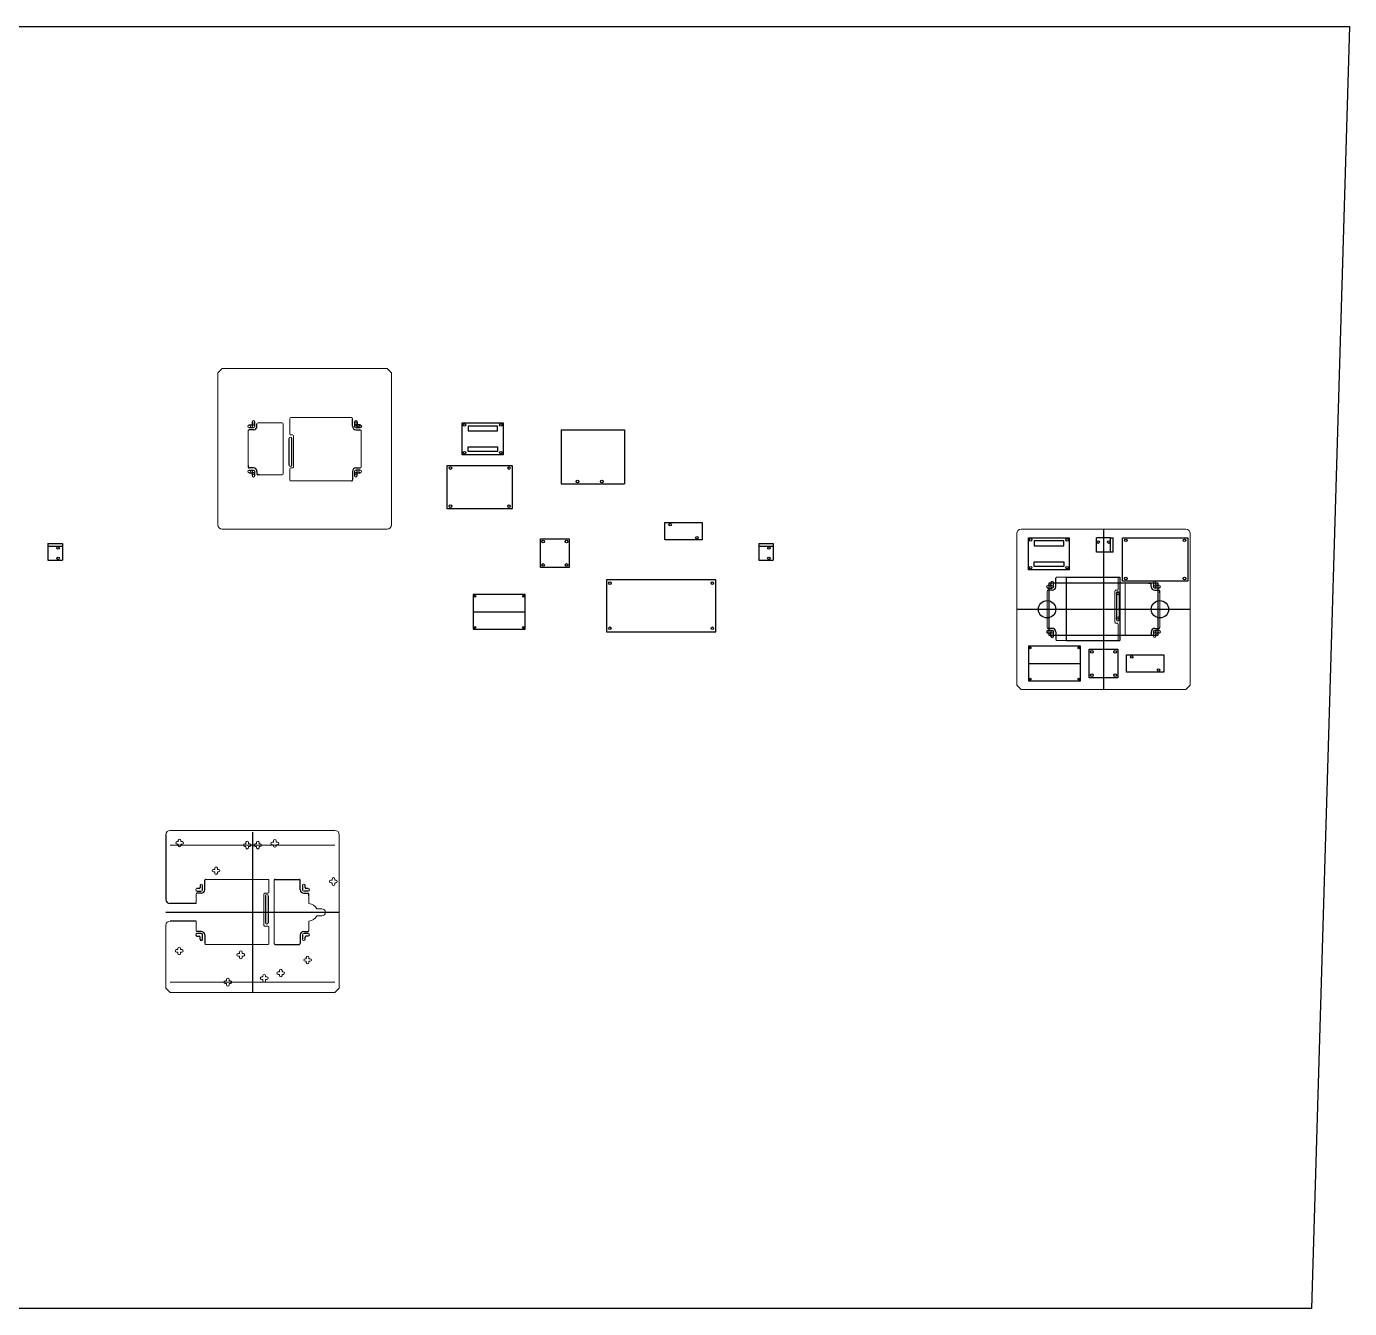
# Model space of a CAD drawing. Header units: millimetres. Extents: x -859 to 4590, y -828 to 650.
# Drawn here: x 707 to 2231, y -828 to 650 of the extents above; entities that cross this region are included whole.
import ezdxf

# ---------------------------------------------------------------- set-up
doc = ezdxf.new("R2010")
doc.units = ezdxf.units.MM

msp = doc.modelspace()

# ---------------------------------------------------------------- linework, layer by layer
at = {"color": 7, "linetype": 'Continuous', "lineweight": 15}
for p, q in [((932.176, 255.658), (927.176, 250.658)), ((927.176, 250.658), (927.176, 75.658)), ((1122.176, 255.658), (932.176, 255.658)), ((1122.176, 255.658), (1127.176, 250.658)), ((1127.176, 75.658), (1127.176, 250.658)), ((1081.176, 199.158), (1011.176, 199.158)), ((962.176, 184.158), (962.176, 144.158)), ((1001.176, 193.158), (973.176, 193.158)), ((1002.176, 134.158), (1002.176, 192.158)), ((1010.176, 198.158), (1010.176, 180.158)), ((1092.176, 142.158), (1092.176, 184.158)), ((1011.176, 179.158), (1013.176, 179.158)), ((1014.176, 178.158), (1014.176, 142.158)), ((1010.176, 140.158), (1010.176, 127.158)), ((1013.176, 141.158), (1011.176, 141.158)), ((975.176, 133.158), (1001.176, 133.158)), ((1011.176, 126.158), (1081.176, 126.158)), ((932.176, 70.658), (1122.176, 70.658)), ((1847.691, 65.658), (1847.691, -109.342)), ((2042.691, 70.658), (1852.691, 70.658)), ((2047.691, -109.342), (2047.691, 65.658)), ((1852.691, -114.342), (1847.691, -109.342)), ((1852.691, -114.342), (2042.691, -114.342)), ((2042.691, -114.342), (2047.691, -109.342)), ((1062.019, -276.725), (872.019, -276.725)), ((1067.019, -458.725), (1067.019, -281.725)), ((1062.019, -293.725), (872.019, -293.725)), ((867.019, -386.225), (867.019, -458.725)), ((872.019, -451.725), (1062.019, -451.725)), ((872.019, -463.725), (867.019, -458.725)), ((872.019, -463.725), (1062.019, -463.725)), ((1062.019, -463.725), (1067.019, -458.725))]:
    msp.add_line(p, q, dxfattribs=at)
for p, q in [((963.176, 190.658), (968.176, 190.658)), ((963.176, 187.658), (968.176, 187.658)), ((968.176, 185.158), (963.176, 185.158)), ((966.676, 194.158), (966.676, 189.158)), ((969.676, 189.158), (969.676, 194.158)), ((972.176, 189.158), (972.176, 192.158)), ((1082.176, 189.158), (1082.176, 198.158)), ((1084.676, 194.158), (1084.676, 189.158)), ((1091.176, 190.658), (1086.176, 190.658)), ((1086.176, 187.658), (1091.176, 187.658)), ((1086.176, 185.158), (1091.176, 185.158)), ((1087.676, 194.158), (1087.676, 189.158)), ((1208.74, 156.154), (1208.74, 193.154)), ((1208.74, 193.154), (1255.74, 193.154)), ((1255.74, 193.154), (1255.74, 156.154)), ((1322.526, 184.954), (1322.526, 122.954)), ((1322.526, 184.954), (1395.526, 184.954)), ((1395.526, 184.954), (1395.526, 122.954)), ((1009.176, 144.158), (1009.176, 175.158)), ((1012.176, 144.158), (1012.176, 175.158)), ((1255.74, 156.154), (1208.74, 156.154)), ((962.176, 144.158), (962.176, 142.158)), ((968.176, 141.158), (963.176, 141.158)), ((963.176, 138.658), (968.176, 138.658)), ((1086.176, 141.158), (1091.176, 141.158)), ((1091.176, 138.658), (1086.176, 138.658)), ((1191.35, 93.986), (1191.35, 143.986)), ((1191.35, 143.986), (1266.35, 143.986)), ((1266.35, 143.986), (1266.35, 93.986)), ((963.176, 135.658), (968.176, 135.658)), ((966.676, 137.158), (966.676, 132.158)), ((969.676, 132.158), (969.676, 137.158)), ((972.176, 137.158), (972.176, 134.158)), ((975.176, 133.158), (973.176, 133.158)), ((1082.176, 137.158), (1082.176, 127.158)), ((1084.676, 137.158), (1084.676, 132.158)), ((1086.176, 135.658), (1091.176, 135.658)), ((1087.676, 132.158), (1087.676, 137.158)), ((1322.526, 122.954), (1395.526, 122.954)), ((1266.35, 93.986), (1191.35, 93.986)), ((1442.191, 78.276), (1485.191, 78.276)), ((1442.191, 58.276), (1442.191, 78.276)), ((1485.191, 78.276), (1485.191, 58.276)), ((731.329, 53.863), (747.929, 53.863)), ((731.329, 53.863), (731.329, 34.863)), ((731.329, 50.863), (747.929, 50.863)), ((742.929, 50.363), (742.929, 50.863)), ((747.929, 53.863), (747.929, 34.863)), ((1298.867, 59.321), (1331.867, 59.321)), ((1298.867, 26.321), (1298.867, 59.321)), ((1331.867, 59.321), (1331.867, 26.321)), ((1485.191, 58.276), (1442.191, 58.276)), ((1550.539, 53.863), (1567.139, 53.863)), ((1550.539, 53.863), (1550.539, 34.863)), ((1550.539, 50.863), (1567.139, 50.863)), ((1562.139, 50.363), (1562.139, 50.863)), ((1567.139, 53.863), (1567.139, 34.863)), ((1955.691, 60.658), (1958.691, 60.658)), ((731.329, 34.863), (747.929, 34.863)), ((1550.539, 34.863), (1567.139, 34.863)), ((1331.867, 26.321), (1298.867, 26.321)), ((1374.933, 12.248), (1374.933, -47.752)), ((1500.933, 12.248), (1374.933, 12.248)), ((1374.933, 12.248), (1374.933, 8.248)), ((1500.933, -47.752), (1500.933, 12.248)), ((1281.191, -4.771), (1221.191, -4.771)), ((1221.191, -4.771), (1221.191, -44.771)), ((1281.191, -44.771), (1281.191, -4.771)), ((1221.191, -24.771), (1281.191, -24.771)), ((1221.191, -44.771), (1281.191, -44.771)), ((1374.933, -47.752), (1500.933, -47.752)), ((867.019, -281.725), (867.019, -356.225)), ((902.019, -361.225), (872.019, -361.225)), ((902.019, -381.225), (872.019, -381.225))]:
    msp.add_line(p, q)
at = {"color": 1}
for p, q in [((1947.691, 70.658), (1947.691, -114.342)), ((1847.691, -21.842), (2047.691, -21.842)), ((967.019, -278.725), (967.019, -463.725)), ((867.019, -371.225), (1067.019, -371.225))]:
    msp.add_line(p, q, dxfattribs=at)
at = {"color": 2}
for p, q in [((1861.191, 23.658), (1861.191, 60.658)), ((1861.191, 60.658), (1908.191, 60.658)), ((1908.191, 60.658), (1908.191, 23.658)), ((1955.691, 60.658), (1939.691, 60.658)), ((1939.691, 44.058), (1939.691, 60.658)), ((1955.691, 44.058), (1955.691, 60.658)), ((1958.691, 44.058), (1958.691, 60.658)), ((1969.691, 10.658), (1969.691, 60.658)), ((1969.691, 60.658), (2044.691, 60.658)), ((2044.691, 60.658), (2044.691, 10.658)), ((1958.691, 44.058), (1939.691, 44.058)), ((1908.191, 23.658), (1861.191, 23.658)), ((1904.691, 15.158), (1966.691, 15.158)), ((1904.691, 15.158), (1904.691, -57.842)), ((1966.691, 15.158), (1966.691, -57.842)), ((2044.691, 10.658), (1969.691, 10.658)), ((1904.691, -57.842), (1966.691, -57.842)), ((1921.191, -64.342), (1861.191, -64.342)), ((1861.191, -64.342), (1861.191, -104.342)), ((1921.191, -104.342), (1921.191, -64.342)), ((1931.191, -67.842), (1964.191, -67.842)), ((1931.191, -100.842), (1931.191, -67.842)), ((1964.191, -67.842), (1964.191, -100.842)), ((1974.191, -74.342), (2017.191, -74.342)), ((1974.191, -94.342), (1974.191, -74.342)), ((2017.191, -74.342), (2017.191, -94.342)), ((1861.191, -84.342), (1921.191, -84.342)), ((1861.191, -104.342), (1921.191, -104.342)), ((1964.191, -100.842), (1931.191, -100.842)), ((2017.191, -94.342), (1974.191, -94.342))]:
    msp.add_line(p, q, dxfattribs=at)
at = {"color": 3}
for p, q in [((1886.191, 5.658), (1883.691, 5.658)), ((1883.691, 2.658), (1888.691, 2.658)), ((1888.691, 0.158), (1883.691, 0.158)), ((1887.191, 9.158), (1887.191, 6.658)), ((1890.191, 4.158), (1890.191, 9.158)), ((1892.691, 4.158), (1892.691, 14.158)), ((1999.691, 8.158), (2001.691, 8.158)), ((2002.691, 4.158), (2002.691, 7.158)), ((2005.191, 9.158), (2005.191, 4.158)), ((2011.691, 2.658), (2006.691, 2.658)), ((2006.691, 0.158), (2011.691, 0.158)), ((2008.191, 6.658), (2008.191, 9.158)), ((2011.691, 5.658), (2009.191, 5.658)), ((1962.691, -2.842), (1962.691, -33.842)), ((1965.691, -2.842), (1965.691, -33.842)), ((2012.691, -2.842), (2012.691, -0.842)), ((1888.691, -43.842), (1883.691, -43.842)), ((2006.691, -43.842), (2011.691, -43.842)), ((1888.691, -46.342), (1883.691, -46.342)), ((1883.691, -49.342), (1886.191, -49.342)), ((1887.191, -52.842), (1887.191, -50.342)), ((1890.191, -52.842), (1890.191, -47.842)), ((1892.691, -47.842), (1892.691, -56.842)), ((2002.691, -47.842), (2002.691, -50.842)), ((2005.191, -47.842), (2005.191, -52.842)), ((2011.691, -46.342), (2006.691, -46.342)), ((2008.191, -52.842), (2008.191, -50.342)), ((2011.691, -49.342), (2009.191, -49.342)), ((912.019, -345.225), (912.019, -334.225)), ((993.019, -333.225), (1021.019, -333.225)), ((1022.019, -345.225), (1022.019, -334.225)), ((905.519, -343.725), (903.019, -343.725)), ((903.019, -346.725), (908.019, -346.725)), ((908.019, -349.225), (903.019, -349.225)), ((906.519, -340.225), (906.519, -342.725)), ((909.519, -345.225), (909.519, -340.225)), ((1024.519, -340.225), (1024.519, -345.225)), ((1031.019, -346.725), (1026.019, -346.725)), ((1026.019, -349.225), (1031.019, -349.225)), ((1027.519, -342.725), (1027.519, -340.225)), ((1031.019, -343.725), (1028.519, -343.725)), ((1032.019, -352.225), (1032.019, -350.225)), ((982.019, -352.225), (982.019, -383.225)), ((985.019, -352.225), (985.019, -383.225)), ((908.019, -393.225), (903.019, -393.225)), ((908.019, -395.725), (903.019, -395.725)), ((1026.019, -393.225), (1031.019, -393.225)), ((1031.019, -395.725), (1026.019, -395.725)), ((903.019, -398.725), (905.519, -398.725)), ((906.519, -402.225), (906.519, -399.725)), ((909.519, -402.225), (909.519, -397.225)), ((912.019, -397.225), (912.019, -407.225)), ((993.019, -408.225), (1021.019, -408.225)), ((1022.019, -397.225), (1022.019, -407.225)), ((1024.519, -397.225), (1024.519, -402.225)), ((1027.519, -402.225), (1027.519, -399.725)), ((1031.019, -398.725), (1028.519, -398.725))]:
    msp.add_line(p, q, dxfattribs=at)
at = {"color": 4}
for p, q in [((1884.691, 8.158), (1884.691, -51.842)), ((2010.691, 8.158), (1884.691, 8.158)), ((2010.691, -51.842), (2010.691, 8.158)), ((1884.691, -51.842), (2010.691, -51.842))]:
    msp.add_line(p, q, dxfattribs=at)
at = {"color": 3, "linetype": 'Continuous', "lineweight": 15}
for p, q in [((1963.691, 15.158), (1893.691, 15.158)), ((1961.691, 0.158), (1963.691, 0.158)), ((1964.691, 1.158), (1964.691, 14.158)), ((1972.691, 7.158), (1972.691, -50.842)), ((1999.691, 8.158), (1973.691, 8.158)), ((1882.691, -0.842), (1882.691, -42.842)), ((1960.691, -36.842), (1960.691, -0.842)), ((2012.691, -42.842), (2012.691, -2.842)), ((1963.691, -37.842), (1961.691, -37.842)), ((1964.691, -56.842), (1964.691, -38.842)), ((1893.691, -57.842), (1963.691, -57.842)), ((1973.691, -51.842), (2001.691, -51.842)), ((881.519, -288.225), (881.519, -289.675)), ((884.519, -288.225), (884.519, -289.675)), ((991.269, -288.725), (991.269, -290.175)), ((994.269, -288.725), (994.269, -290.175)), ((880.019, -289.725), (881.469, -289.725)), ((880.019, -292.725), (881.469, -292.725)), ((881.519, -292.775), (881.519, -294.225)), ((884.519, -292.775), (884.519, -294.225)), ((886.019, -289.725), (884.569, -289.725)), ((884.569, -292.725), (886.019, -292.725)), ((958.019, -292.225), (959.469, -292.225)), ((958.019, -295.225), (959.469, -295.225)), ((959.519, -290.725), (959.519, -292.175)), ((959.519, -295.275), (959.519, -296.725)), ((962.519, -290.725), (962.519, -292.175)), ((962.519, -295.275), (962.519, -296.725)), ((964.019, -292.225), (962.569, -292.225)), ((962.569, -295.225), (964.019, -295.225)), ((970.019, -292.225), (971.469, -292.225)), ((970.019, -295.225), (971.469, -295.225)), ((971.519, -290.725), (971.519, -292.175)), ((971.519, -295.275), (971.519, -296.725)), ((974.519, -290.725), (974.519, -292.175)), ((974.519, -295.275), (974.519, -296.725)), ((976.019, -292.225), (974.569, -292.225)), ((974.569, -295.225), (976.019, -295.225)), ((989.769, -290.225), (991.219, -290.225)), ((989.769, -293.225), (991.219, -293.225)), ((991.269, -293.275), (991.269, -294.725)), ((994.269, -293.275), (994.269, -294.725)), ((995.769, -290.225), (994.319, -290.225)), ((994.319, -293.225), (995.769, -293.225)), ((985.019, -333.225), (913.019, -333.225)), ((922.019, -321.725), (923.469, -321.725)), ((922.019, -324.725), (923.469, -324.725)), ((923.519, -320.225), (923.519, -321.675)), ((923.519, -324.775), (923.519, -326.225)), ((926.519, -320.225), (926.519, -321.675)), ((926.519, -324.775), (926.519, -326.225)), ((928.019, -321.725), (926.569, -321.725)), ((926.569, -324.725), (928.019, -324.725)), ((986.019, -348.225), (986.019, -334.225)), ((992.019, -334.225), (992.019, -407.225)), ((1057.269, -334.225), (1058.719, -334.225)), ((1058.769, -332.725), (1058.769, -334.175)), ((1061.769, -332.725), (1061.769, -334.175)), ((1063.269, -334.225), (1061.819, -334.225)), ((902.019, -350.225), (902.019, -361.225)), ((980.019, -386.225), (980.019, -350.225)), ((981.019, -349.225), (985.019, -349.225)), ((1057.269, -337.225), (1058.719, -337.225)), ((1058.769, -337.275), (1058.769, -338.725)), ((1061.769, -337.275), (1061.769, -338.725)), ((1061.819, -337.225), (1063.269, -337.225)), ((1032.019, -361.225), (1032.019, -352.225)), ((1047.019, -367.225), (1041.184, -367.225)), ((1047.019, -375.225), (1041.184, -375.225)), ((902.019, -381.225), (902.019, -392.225)), ((985.019, -387.225), (981.019, -387.225)), ((986.019, -407.225), (986.019, -388.225)), ((1032.019, -392.225), (1032.019, -381.225)), ((913.019, -408.225), (985.019, -408.225)), ((879.519, -414.225), (880.969, -414.225)), ((879.519, -417.225), (880.969, -417.225)), ((881.019, -412.725), (881.019, -414.175)), ((881.019, -417.275), (881.019, -418.725)), ((884.019, -412.725), (884.019, -414.175)), ((884.019, -417.275), (884.019, -418.725)), ((885.519, -414.225), (884.069, -414.225)), ((884.069, -417.225), (885.519, -417.225)), ((950.519, -418.725), (951.969, -418.725)), ((950.519, -421.725), (951.969, -421.725)), ((952.019, -417.225), (952.019, -418.675)), ((952.019, -421.775), (952.019, -423.225)), ((955.019, -417.225), (955.019, -418.675)), ((955.019, -421.775), (955.019, -423.225)), ((956.519, -418.725), (955.069, -418.725)), ((955.069, -421.725), (956.519, -421.725)), ((1027.519, -424.725), (1028.969, -424.725)), ((1029.019, -423.225), (1029.019, -424.675)), ((1032.019, -423.225), (1032.019, -424.675)), ((1033.519, -424.725), (1032.069, -424.725)), ((996.519, -439.725), (997.969, -439.725)), ((998.019, -438.225), (998.019, -439.675)), ((1001.019, -438.225), (1001.019, -439.675)), ((1002.519, -439.725), (1001.069, -439.725)), ((1028.969, -427.725), (1027.519, -427.725)), ((1029.019, -427.775), (1029.019, -429.225)), ((1032.019, -427.775), (1032.019, -429.225)), ((1033.519, -427.725), (1032.069, -427.725)), ((935.519, -450.225), (936.969, -450.225)), ((935.519, -453.225), (936.969, -453.225)), ((937.019, -448.725), (937.019, -450.175)), ((937.019, -453.275), (937.019, -454.725)), ((940.019, -448.725), (940.019, -450.175)), ((940.019, -453.275), (940.019, -454.725)), ((941.519, -450.225), (940.069, -450.225)), ((940.069, -453.225), (941.519, -453.225)), ((977.519, -445.725), (978.969, -445.725)), ((977.519, -448.725), (978.969, -448.725)), ((979.019, -444.225), (979.019, -445.675)), ((979.019, -448.775), (979.019, -450.225)), ((982.019, -444.225), (982.019, -445.675)), ((982.019, -448.775), (982.019, -450.225)), ((983.519, -445.725), (982.069, -445.725)), ((982.069, -448.725), (983.519, -448.725)), ((997.969, -442.725), (996.519, -442.725)), ((998.019, -442.775), (998.019, -444.225)), ((1001.019, -442.775), (1001.019, -444.225)), ((1002.519, -442.725), (1001.069, -442.725))]:
    msp.add_line(p, q, dxfattribs=at)
for points in [[(-858.712, 650.158), (2231.226, 650.158), (2187.317, -828.056), (-858.712, -828.056)], [(1215.512, 183.975), (1249.382, 183.975), (1249.382, 189.403), (1215.512, 189.403)], [(1215.512, 165.332), (1249.382, 165.332), (1249.382, 159.904), (1215.512, 159.904)]]:
    msp.add_lwpolyline(points, close=True)
at = {"color": 2}
for points in [[(1867.963, 51.48), (1901.833, 51.48), (1901.833, 56.908), (1867.963, 56.908)], [(1867.963, 32.837), (1901.833, 32.837), (1901.833, 27.409), (1867.963, 27.409)]]:
    msp.add_lwpolyline(points, close=True, dxfattribs=at)
at = {"color": 7, "linetype": 'Continuous', "lineweight": 15}
for centre in [(963.176, 189.158), (968.176, 194.158), (968.176, 189.158), (963.176, 137.158), (968.176, 137.158), (1086.176, 137.158), (1091.176, 137.158), (968.176, 132.158), (1086.176, 132.158)]:
    msp.add_circle(centre, 1.5, dxfattribs=at)
for centre, radius in [((1086.176, 194.158), 1.5), ((1086.176, 189.158), 1.5), ((1091.176, 189.158), 1.5), ((1211.24, 190.654), 1.5), ((1253.24, 190.654), 1.5), ((1211.24, 158.654), 1.5), ((1253.24, 158.654), 1.5), ((1195.1, 140.986), 1.5), ((1262.6, 140.986), 1.5), ((1341.526, 125.454), 1.5), ((1369.526, 125.454), 1.5), ((1195.1, 96.986), 1.5), ((1262.6, 96.986), 1.5), ((1448.191, 75.776), 1.5), ((1479.191, 60.776), 1.5), ((742.929, 48.863), 1.5), ((1301.867, 56.321), 1.5), ((1328.867, 56.321), 1.5), ((1562.139, 48.863), 1.5), ((742.929, 36.863), 1.5), ((1301.867, 29.321), 1.5), ((1328.867, 29.321), 1.5), ((1562.139, 36.863), 1.5), ((1378.933, 8.248), 1.5), ((1496.933, 8.248), 1.5), ((1223.191, -6.771), 1), ((1279.191, -6.771), 1), ((1882.691, -21.842), 10), ((2012.691, -21.842), 10), ((1223.191, -42.771), 1), ((1279.191, -42.771), 1), ((1378.933, -43.752), 1.5), ((1496.933, -43.752), 1.5)]:
    msp.add_circle(centre, radius)
at = {"color": 2}
for centre, radius in [((1863.691, 58.158), 1.5), ((1905.691, 58.158), 1.5), ((1941.691, 55.658), 1.5), ((1953.691, 55.658), 1.5), ((1973.441, 57.658), 1.5), ((2040.941, 57.658), 1.5), ((1863.691, 26.158), 1.5), ((1905.691, 26.158), 1.5), ((1973.441, 13.658), 1.5), ((2040.941, 13.658), 1.5), ((1964.191, -3.842), 1.5), ((1964.191, -31.842), 1.5), ((1863.191, -66.342), 1), ((1919.191, -66.342), 1), ((1934.191, -70.842), 1.5), ((1961.191, -70.842), 1.5), ((1980.191, -76.842), 1.5), ((2011.191, -91.842), 1.5), ((1863.191, -102.342), 1), ((1919.191, -102.342), 1), ((1934.191, -97.842), 1.5), ((1961.191, -97.842), 1.5)]:
    msp.add_circle(centre, radius, dxfattribs=at)
at = {"color": 4}
for centre in [(1888.691, 4.158), (2006.691, 4.158), (1888.691, -47.842), (2006.691, -47.842)]:
    msp.add_circle(centre, 1.5, dxfattribs=at)
at = {"color": 7, "linetype": 'Continuous', "lineweight": 15}
for centre, radius, start, end in [((1011.176, 198.158), 1, 90, 180), ((1001.176, 192.158), 1, 0, 90), ((1010.676, 175.158), 1.5, 0, 180), ((1011.176, 180.158), 1, 180, 270), ((1013.176, 178.158), 1, 0, 90), ((1010.676, 144.158), 1.5, 180, 0), ((1011.176, 140.158), 1, 90, 180), ((1013.176, 142.158), 1, 270, 0), ((1001.176, 134.158), 1, 270, 0), ((1011.176, 127.158), 1, 180, 270), ((932.176, 75.658), 5, 180, 270), ((1122.176, 75.658), 5, 270, 0), ((1852.691, 65.658), 5, 90, 180), ((2042.691, 65.658), 5, 0, 90), ((872.019, -281.725), 5, 90, 180), ((1062.019, -281.725), 5, 0, 90)]:
    msp.add_arc(centre, radius, start, end, dxfattribs=at)
at = {"lineweight": 15}
for centre, radius, start, end in [((1081.176, 198.158), 1, 0, 90), ((973.176, 192.158), 1, 90, 180), ((1091.176, 184.158), 1, 0, 90), ((1091.176, 142.158), 1, 270, 0), ((872.019, -386.225), 5, 90, 180)]:
    msp.add_arc(centre, radius, start, end, dxfattribs=at)
for centre, radius, start, end in [((963.176, 184.158), 1, 90, 180), ((968.176, 189.158), 4, 270, 0), ((1086.176, 189.158), 4, 180, 270), ((963.176, 142.158), 1, 180, 270), ((968.176, 137.158), 4, 0, 90), ((1086.176, 137.158), 4, 90, 180), ((973.176, 134.158), 1, 180, 270), ((1081.176, 127.158), 1, 270, 0), ((872.019, -356.225), 5, 180, 270)]:
    msp.add_arc(centre, radius, start, end)
at = {"color": 3, "linetype": 'Continuous', "lineweight": 15}
for centre, radius, start, end in [((1883.691, 4.158), 1.5, 90, 270), ((1888.691, 9.158), 1.5, 0, 180), ((1888.691, 4.158), 1.5, 270, 0), ((1961.691, -0.842), 1, 90, 180), ((1963.691, 14.158), 1, 0, 90), ((1963.691, 1.158), 1, 270, 0), ((1973.691, 7.158), 1, 90, 180), ((2006.691, 9.158), 1.5, 0, 180), ((2006.691, 4.158), 1.5, 180, 270), ((2011.691, 4.158), 1.5, 270, 90), ((1964.191, -2.842), 1.5, 0, 180), ((1964.191, -3.842), 1.5, 0, 180), ((1961.691, -36.842), 1, 180, 270), ((1964.191, -33.842), 1.5, 180, 0), ((1963.691, -38.842), 1, 0, 90), ((1963.691, -56.842), 1, 270, 0), ((1973.691, -50.842), 1, 180, 270), ((2006.691, -47.842), 1.5, 90, 180), ((2006.691, -52.842), 1.5, 180, 360), ((2011.691, -47.842), 1.5, 270, 90), ((881.469, -289.675), 0.05, 270, 360), ((883.019, -288.225), 1.5, 0, 180), ((884.569, -289.675), 0.05, 180, 270), ((961.019, -290.725), 1.5, 0, 180), ((973.019, -290.725), 1.5, 0, 180), ((992.769, -288.725), 1.5, 0, 180), ((880.019, -291.225), 1.5, 90, 270), ((881.469, -292.775), 0.05, 0, 90), ((883.019, -294.225), 1.5, 180, 0), ((884.569, -292.775), 0.05, 90, 180), ((886.019, -291.225), 1.5, 270, 90), ((958.019, -293.725), 1.5, 90, 270), ((959.469, -292.175), 0.05, 270, 360), ((959.469, -295.275), 0.05, 0, 90), ((961.019, -296.725), 1.5, 180, 0), ((962.569, -292.175), 0.05, 180, 270), ((962.569, -295.275), 0.05, 90, 180), ((964.019, -293.725), 1.5, 270, 90), ((970.019, -293.725), 1.5, 90, 270), ((971.469, -292.175), 0.05, 270, 360), ((971.469, -295.275), 0.05, 0, 90), ((973.019, -296.725), 1.5, 180, 0), ((974.569, -292.175), 0.05, 180, 270), ((974.569, -295.275), 0.05, 90, 180), ((976.019, -293.725), 1.5, 270, 90), ((989.769, -291.725), 1.5, 90, 270), ((991.219, -290.175), 0.05, 270, 360), ((991.219, -293.275), 0.05, 0, 90), ((992.769, -294.725), 1.5, 180, 0), ((994.319, -290.175), 0.05, 180, 270), ((994.319, -293.275), 0.05, 90, 180), ((995.769, -291.725), 1.5, 270, 90), ((925.019, -320.225), 1.5, 0, 180), ((922.019, -323.225), 1.5, 90, 270), ((923.469, -321.675), 0.05, 270, 360), ((923.469, -324.775), 0.05, 0, 90), ((925.019, -326.225), 1.5, 180, 0), ((926.569, -321.675), 0.05, 180, 270), ((926.569, -324.775), 0.05, 90, 180), ((928.019, -323.225), 1.5, 270, 90), ((985.019, -334.225), 1, 0, 90), ((1057.269, -335.725), 1.5, 90, 270), ((1058.719, -334.175), 0.05, 270, 360), ((1060.269, -332.725), 1.5, 0, 180), ((1061.819, -334.175), 0.05, 180, 270), ((1063.269, -335.725), 1.5, 270, 90), ((903.019, -345.225), 1.5, 90, 270), ((908.019, -340.225), 1.5, 0, 180), ((908.019, -345.225), 1.5, 270, 0), ((981.019, -350.225), 1, 90, 180), ((985.019, -348.225), 1, 270, 0), ((1026.019, -340.225), 1.5, 0, 180), ((1026.019, -345.225), 1.5, 180, 270), ((1031.019, -345.225), 1.5, 270, 90), ((1058.719, -337.275), 0.05, 0, 90), ((1060.269, -338.725), 1.5, 180, 0), ((1061.819, -337.275), 0.05, 90, 180), ((983.519, -352.225), 1.5, 0, 180), ((1032.019, -371.225), 10, 23.578178, 90), ((1032.019, -371.225), 10, 270, 336.421822), ((1047.019, -371.225), 4, 270, 90), ((981.019, -386.225), 1, 180, 270), ((983.519, -383.225), 1.5, 180, 0), ((985.019, -388.225), 1, 0, 90), ((1026.019, -397.225), 1.5, 90, 180), ((1031.019, -397.225), 1.5, 270, 90), ((882.519, -412.725), 1.5, 0, 180), ((985.019, -407.225), 1, 270, 0), ((1026.019, -402.225), 1.5, 180, 360), ((879.519, -415.725), 1.5, 90, 270), ((880.969, -414.175), 0.05, 270, 360), ((880.969, -417.275), 0.05, 0, 90), ((882.519, -418.725), 1.5, 180, 0), ((884.069, -414.175), 0.05, 180, 270), ((884.069, -417.275), 0.05, 90, 180), ((885.519, -415.725), 1.5, 270, 90), ((950.519, -420.225), 1.5, 90, 270), ((951.969, -418.675), 0.05, 270, 360), ((951.969, -421.775), 0.05, 0, 90), ((953.519, -417.225), 1.5, 0, 180), ((953.519, -423.225), 1.5, 180, 0), ((955.069, -418.675), 0.05, 180, 270), ((955.069, -421.775), 0.05, 90, 180), ((956.519, -420.225), 1.5, 270, 90), ((1027.519, -426.225), 1.5, 90, 270), ((1028.969, -424.675), 0.05, 270, 0), ((1030.519, -423.225), 1.5, 0, 180), ((1032.069, -424.675), 0.05, 180, 270), ((1033.519, -426.225), 1.5, 270, 90), ((996.519, -441.225), 1.5, 90, 270), ((997.969, -439.675), 0.05, 270, 0), ((999.519, -438.225), 1.5, 0, 180), ((1001.069, -439.675), 0.05, 180, 270), ((1002.519, -441.225), 1.5, 270, 90), ((1028.969, -427.775), 0.05, 0, 90), ((1030.519, -429.225), 1.5, 180, 360), ((1032.069, -427.775), 0.05, 90, 180), ((935.519, -451.725), 1.5, 90, 270), ((936.969, -450.175), 0.05, 270, 360), ((936.969, -453.275), 0.05, 0, 90), ((938.519, -448.725), 1.5, 0, 180), ((938.519, -454.725), 1.5, 180, 0), ((940.069, -450.175), 0.05, 180, 270), ((940.069, -453.275), 0.05, 90, 180), ((941.519, -451.725), 1.5, 270, 90), ((977.519, -447.225), 1.5, 90, 270), ((978.969, -445.675), 0.05, 270, 360), ((978.969, -448.775), 0.05, 0, 90), ((980.519, -444.225), 1.5, 0, 180), ((980.519, -450.225), 1.5, 180, 0), ((982.069, -445.675), 0.05, 180, 270), ((982.069, -448.775), 0.05, 90, 180), ((983.519, -447.225), 1.5, 270, 90), ((997.969, -442.775), 0.05, 0, 90), ((999.519, -444.225), 1.5, 180, 360), ((1001.069, -442.775), 0.05, 90, 180)]:
    msp.add_arc(centre, radius, start, end, dxfattribs=at)
at = {"color": 3, "lineweight": 15}
for centre, start, end in [((1883.691, -0.842), 90, 180), ((1883.691, -42.842), 180, 270), ((1893.691, -56.842), 180, 270), ((2001.691, -50.842), 270, 0), ((903.019, -350.225), 90, 180), ((903.019, -392.225), 180, 270), ((913.019, -407.225), 180, 270)]:
    msp.add_arc(centre, 1, start, end, dxfattribs=at)
at = {"color": 3}
for centre, radius, start, end in [((1886.191, 6.658), 1, 270, 0), ((1888.691, 4.158), 4, 270, 0), ((1893.691, 14.158), 1, 90, 180), ((2001.691, 7.158), 1, 0, 90), ((2006.691, 4.158), 4, 180, 270), ((2009.191, 6.658), 1, 180, 270), ((2011.691, -0.842), 1, 0, 90), ((1888.691, -47.842), 4, 0, 90), ((2006.691, -47.842), 4, 90, 180), ((2011.691, -42.842), 1, 270, 0), ((1883.691, -47.842), 1.5, 90, 270), ((1886.191, -50.342), 1, 0, 90), ((1888.691, -52.842), 1.5, 180, 0), ((1888.691, -47.842), 1.5, 0, 90), ((2009.191, -50.342), 1, 90, 180), ((913.019, -334.225), 1, 90, 180), ((993.019, -334.225), 1, 90, 180), ((1021.019, -334.225), 1, 0, 90), ((905.519, -342.725), 1, 270, 0), ((908.019, -345.225), 4, 270, 0), ((1026.019, -345.225), 4, 180, 270), ((1028.519, -342.725), 1, 180, 270), ((1031.019, -350.225), 1, 0, 90), ((903.019, -397.225), 1.5, 90, 270), ((908.019, -397.225), 4, 0, 90), ((908.019, -397.225), 1.5, 0, 90), ((1026.019, -397.225), 4, 90, 180), ((1031.019, -392.225), 1, 270, 0), ((905.519, -399.725), 1, 0, 90), ((908.019, -402.225), 1.5, 180, 0), ((993.019, -407.225), 1, 180, 270), ((1021.019, -407.225), 1, 270, 0), ((1028.519, -399.725), 1, 90, 180)]:
    msp.add_arc(centre, radius, start, end, dxfattribs=at)

doc.saveas('drawing.dxf')
